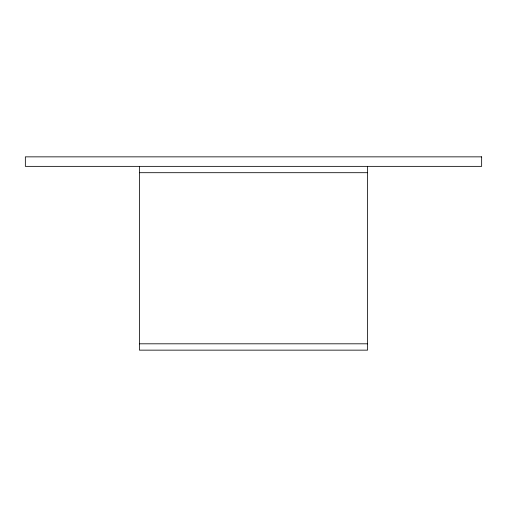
<?xml version="1.0" encoding="UTF-8"?>
<svg xmlns="http://www.w3.org/2000/svg" width="507" height="507" viewBox="0 0 507 507"><rect width="100%" height="100%" fill="white"/><g stroke="black" fill="none" stroke-linecap="round" stroke-linejoin="round"><path stroke-width="0.76" d="M139.425 172.697L367.575 172.697M139.425 343.809L367.575 343.809M367.575 166.359L367.575 350.147L139.425 350.147L139.425 166.359M481.65 156.853L25.35 156.853L25.35 166.359L481.65 166.359L481.65 156.853"/></g></svg>
